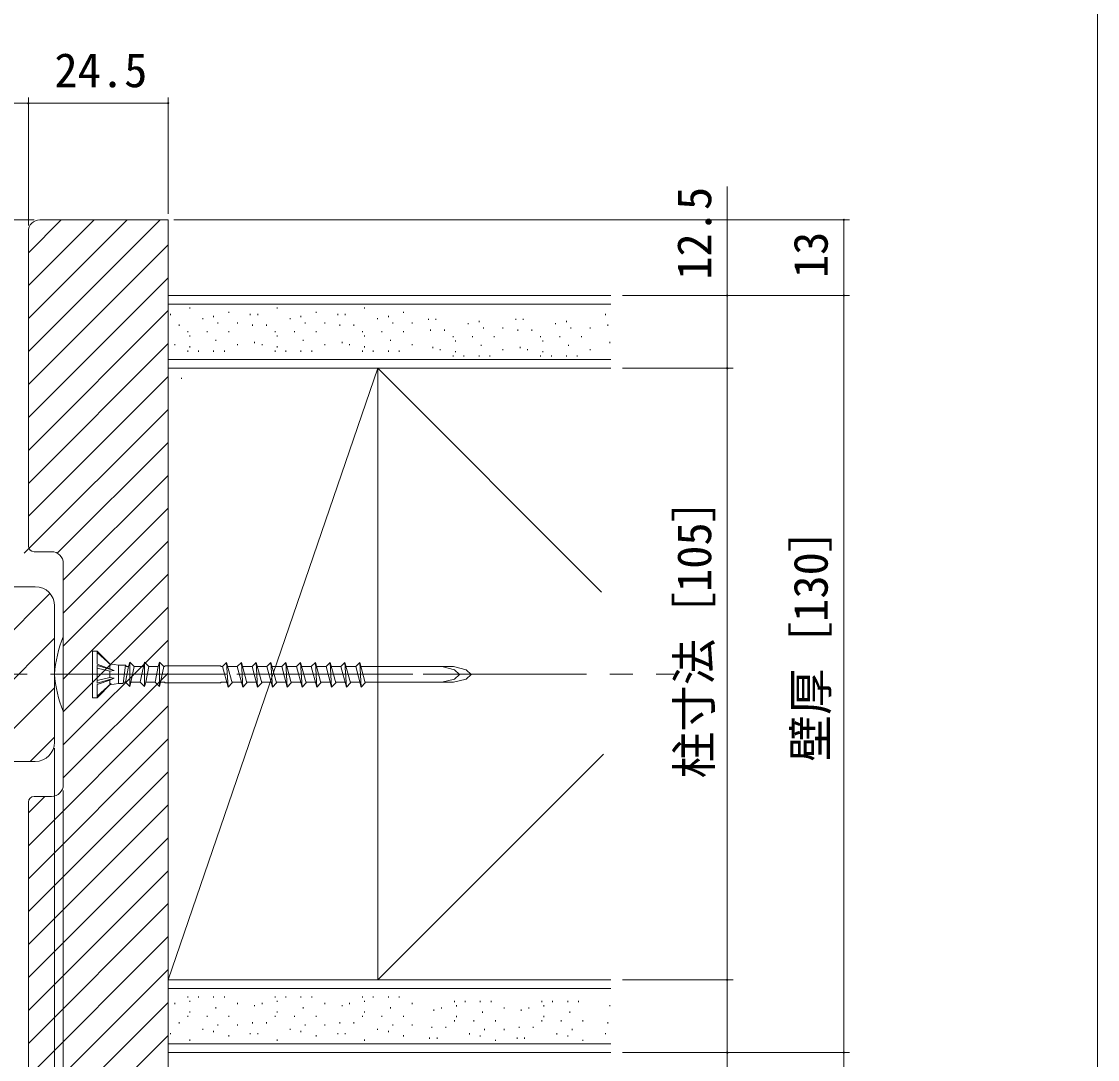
# Model space of a CAD drawing. Units: millimetres, scale not verified. Extents: x -1188 to -198, y -840 to 760.
# Drawn here: x -382.7 to -198, y -574 to -395.8 of the extents above; entities that cross this region are included whole.
import ezdxf
from ezdxf.enums import TextEntityAlignment as Align

# ---------------------------------------------------------------- set-up
doc = ezdxf.new("R2010")
doc.units = ezdxf.units.MM
doc.header["$LTSCALE"] = 4
doc.linetypes.add('CHAIN1', pattern=[8, 5, -1, 1, -1])
for name, color, linetype, lineweight in [('0-2_YKK_ZWAK', 7, 'Continuous', 9), ('0-3_YKK_D', 6, 'Continuous', 9), ('0-5_YKK_12', 2, 'Continuous', 9), ('0-7_YSS_K', 3, 'Continuous', 9), ('0-8_YKK_13', 4, 'Continuous', 9)]:
    doc.layers.add(name, color=color, linetype=linetype, lineweight=lineweight)
doc.styles.add('ＭＳ ゴシック', font='')
doc.styles.get('ＭＳ ゴシック').set_extended_font_data('MS Gothic')

msp = doc.modelspace()

# ---------------------------------------------------------------- linework, layer by layer
at = {"layer": '0-2_YKK_ZWAK'}
msp.add_line((-198, 720), (-198, -840), dxfattribs=at)
at = {"layer": '0-3_YKK_D'}
for p, q in [((-381.557, -409.82), (-503.557, -409.82)), ((-381.557, -430.82), (-381.557, -408.82)), ((-381.557, -430.82), (-381.557, -408.82)), ((-357.557, -409.82), (-381.557, -409.82)), ((-357.557, -428.82), (-357.557, -408.82)), ((-261.557, -442.82), (-261.557, -424.08)), ((-380.557, -429.82), (-442.557, -429.82)), ((-380.557, -429.82), (-422.557, -429.82)), ((-356.557, -429.82), (-240.557, -429.82)), ((-241.557, -429.82), (-241.557, -442.82)), ((-279.557, -442.82), (-240.557, -442.82)), ((-279.557, -442.82), (-260.557, -442.82)), ((-279.557, -442.82), (-240.557, -442.82)), ((-261.557, -455.32), (-261.557, -442.82)), ((-241.557, -442.82), (-241.557, -572.82)), ((-279.557, -455.32), (-260.557, -455.32)), ((-279.46, -455.32), (-260.557, -455.32)), ((-261.557, -455.32), (-261.557, -560.32)), ((-377.057, -520.52), (-377.057, -606.82)), ((-375.557, -527.82), (-375.557, -646.82)), ((-279.557, -560.32), (-260.557, -560.32)), ((-279.46, -560.32), (-260.557, -560.32)), ((-261.557, -560.32), (-261.557, -572.82)), ((-279.557, -572.82), (-240.557, -572.82)), ((-279.557, -572.82), (-260.557, -572.82)), ((-279.557, -572.82), (-240.557, -572.82)), ((-261.557, -572.82), (-261.557, -591.56)), ((-241.557, -585.82), (-241.557, -572.82))]:
    msp.add_line(p, q, dxfattribs=at)
for centre, start, end in [((-381.557, -409.82), 0, 180), ((-381.557, -409.82), 0, 180), ((-381.557, -409.82), 180, 0), ((-381.557, -409.82), 180, 0), ((-357.557, -409.82), 0, 180), ((-357.557, -409.82), 180, 0), ((-241.557, -429.82), 90, 270), ((-241.557, -429.82), 270, 90), ((-261.557, -442.82), 90, 270), ((-261.557, -442.82), 270, 90), ((-241.557, -442.82), 90, 270), ((-241.557, -442.82), 90, 270), ((-241.557, -442.82), 270, 90), ((-241.557, -442.82), 270, 90), ((-261.557, -455.32), 90, 270), ((-261.557, -455.32), 90, 270), ((-261.557, -455.32), 270, 90), ((-261.557, -455.32), 270, 90), ((-261.557, -560.32), 90, 270), ((-261.557, -560.32), 90, 270), ((-261.557, -560.32), 270, 90), ((-261.557, -560.32), 270, 90), ((-261.557, -572.82), 90, 270), ((-261.557, -572.82), 270, 90), ((-241.557, -572.82), 90, 270), ((-241.557, -572.82), 90, 270), ((-241.557, -572.82), 270, 90), ((-241.557, -572.82), 270, 90)]:
    msp.add_arc(centre, 0.106, start, end, dxfattribs=at)
at = {"layer": '0-5_YKK_12'}
for p, q in [((-474.305, -492.82), (-380.357, -492.82)), ((-406.684, -522.82), (-377.844, -493.981)), ((-377.057, -519.52), (-377.057, -496.12)), ((-398.199, -522.82), (-377.057, -501.678)), ((-389.713, -522.82), (-377.057, -510.164)), ((-381.228, -522.82), (-377.057, -518.649)), ((-474.305, -522.82), (-380.357, -522.82))]:
    msp.add_line(p, q, dxfattribs=at)
at = {"layer": '0-5_YKK_12', "linetype": 'CHAIN1'}
msp.add_line((-753.745, -507.82), (-270.674, -507.82), dxfattribs=at)
at = {"layer": '0-5_YKK_12'}
for centre, start, end in [((-380.357, -496.12), 0, 90), ((-380.357, -519.52), 270, 0)]:
    msp.add_arc(centre, 3.3, start, end, dxfattribs=at)
at = {"layer": '0-7_YSS_K'}
for p, q in [((-381.557, -452.448), (-358.929, -429.82)), ((-381.557, -446.791), (-364.586, -429.82)), ((-381.557, -441.134), (-370.243, -429.82)), ((-381.557, -435.477), (-375.9, -429.82)), ((-357.557, -429.82), (-379.557, -429.82)), ((-357.557, -454.82), (-357.557, -429.82)), ((-381.557, -431.82), (-381.557, -485.82)), ((-381.557, -458.105), (-357.557, -434.105)), ((-381.557, -463.761), (-357.557, -439.761)), ((-357.557, -442.82), (-357.557, -455.32)), ((-281.557, -442.82), (-357.557, -442.82)), ((-357.557, -444.32), (-281.557, -444.32)), ((-353.823, -444.859), (-353.823, -445.059)), ((-338.824, -444.859), (-338.824, -445.059)), ((-323.824, -444.859), (-323.824, -445.059)), ((-381.557, -469.418), (-357.557, -445.418)), ((-357.159, -445.971), (-357.159, -446.171)), ((-351.6, -446.712), (-351.6, -446.912)), ((-349.747, -446.342), (-349.747, -446.542)), ((-347.152, -445.6), (-347.152, -445.801)), ((-343.446, -445.971), (-343.446, -446.171)), ((-342.159, -445.971), (-342.159, -446.171)), ((-336.6, -446.712), (-336.6, -446.912)), ((-334.747, -446.342), (-334.747, -446.542)), ((-332.152, -445.6), (-332.152, -445.801)), ((-328.446, -445.971), (-328.446, -446.171)), ((-327.159, -445.971), (-327.159, -446.171)), ((-321.6, -446.712), (-321.6, -446.912)), ((-319.747, -446.342), (-319.747, -446.542)), ((-317.152, -445.6), (-317.152, -445.801)), ((-312.868, -446.821), (-312.868, -447.02)), ((-311.581, -446.821), (-311.581, -447.02)), ((-297.868, -446.821), (-297.868, -447.02)), ((-296.581, -446.821), (-296.581, -447.02)), ((-282.446, -445.971), (-282.446, -446.171)), ((-355.677, -447.824), (-355.677, -448.024)), ((-349.005, -447.454), (-349.005, -447.654)), ((-345.67, -447.454), (-345.67, -447.654)), ((-343.075, -447.824), (-343.075, -448.024)), ((-340.677, -447.824), (-340.677, -448.024)), ((-334.005, -447.454), (-334.005, -447.654)), ((-330.67, -447.454), (-330.67, -447.654)), ((-328.075, -447.824), (-328.075, -448.024)), ((-325.677, -447.824), (-325.677, -448.024)), ((-319.005, -447.454), (-319.005, -447.654)), ((-315.67, -447.454), (-315.67, -447.654)), ((-312.497, -448.674), (-312.497, -448.874)), ((-310.099, -448.674), (-310.099, -448.874)), ((-306.022, -447.562), (-306.022, -447.762)), ((-304.168, -447.191), (-304.168, -447.391)), ((-303.427, -448.303), (-303.427, -448.503)), ((-300.092, -448.303), (-300.092, -448.503)), ((-297.497, -448.674), (-297.497, -448.874)), ((-295.099, -448.674), (-295.099, -448.874)), ((-291.022, -447.562), (-291.022, -447.762)), ((-289.168, -447.191), (-289.168, -447.391)), ((-288.427, -448.303), (-288.427, -448.503)), ((-285.092, -448.303), (-285.092, -448.503)), ((-282.075, -447.824), (-282.075, -448.024)), ((-354.194, -448.936), (-354.194, -449.136)), ((-353.823, -449.677), (-353.823, -449.877)), ((-350.859, -448.936), (-350.859, -449.136)), ((-349.376, -450.419), (-349.376, -450.619)), ((-347.152, -448.936), (-347.152, -449.136)), ((-339.194, -448.936), (-339.194, -449.136)), ((-338.824, -449.677), (-338.824, -449.877)), ((-335.858, -448.936), (-335.858, -449.136)), ((-334.376, -450.419), (-334.376, -450.619)), ((-332.152, -448.936), (-332.152, -449.136)), ((-324.194, -448.936), (-324.194, -449.136)), ((-323.824, -449.677), (-323.824, -449.877)), ((-320.858, -448.936), (-320.858, -449.136)), ((-319.376, -450.419), (-319.376, -450.619)), ((-317.152, -448.936), (-317.152, -449.136)), ((-308.616, -449.786), (-308.616, -449.986)), ((-308.245, -450.527), (-308.245, -450.727)), ((-305.28, -449.786), (-305.28, -449.986)), ((-301.574, -449.786), (-301.574, -449.986)), ((-293.616, -449.786), (-293.616, -449.986)), ((-293.245, -450.527), (-293.245, -450.727)), ((-290.28, -449.786), (-290.28, -449.986)), ((-286.574, -449.786), (-286.574, -449.986)), ((-381.557, -475.075), (-357.557, -451.075)), ((-356.418, -451.16), (-356.418, -451.36)), ((-354.194, -452.272), (-354.194, -452.472)), ((-353.823, -451.531), (-353.823, -451.731)), ((-352.341, -452.272), (-352.341, -452.472)), ((-349.747, -452.272), (-349.747, -452.472)), ((-347.893, -452.272), (-347.893, -452.472)), ((-345.67, -451.16), (-345.67, -451.36)), ((-342.705, -450.789), (-342.705, -450.989)), ((-341.418, -451.16), (-341.418, -451.36)), ((-339.194, -452.272), (-339.194, -452.472)), ((-338.824, -451.531), (-338.824, -451.731)), ((-337.341, -452.272), (-337.341, -452.472)), ((-334.747, -452.272), (-334.747, -452.472)), ((-332.893, -452.272), (-332.893, -452.472)), ((-330.67, -451.16), (-330.67, -451.36)), ((-327.705, -450.789), (-327.705, -450.989)), ((-326.418, -451.16), (-326.418, -451.36)), ((-324.194, -452.272), (-324.194, -452.472)), ((-323.824, -451.531), (-323.824, -451.731)), ((-322.341, -452.272), (-322.341, -452.472)), ((-319.747, -452.272), (-319.747, -452.472)), ((-317.893, -452.272), (-317.893, -452.472)), ((-315.67, -451.16), (-315.67, -451.36)), ((-312.127, -451.639), (-312.127, -451.839)), ((-310.84, -452.009), (-310.84, -452.209)), ((-308.245, -452.38), (-308.245, -452.58)), ((-303.798, -451.268), (-303.798, -451.468)), ((-300.092, -452.009), (-300.092, -452.209)), ((-297.127, -451.639), (-297.127, -451.839)), ((-295.84, -452.009), (-295.84, -452.209)), ((-293.245, -452.38), (-293.245, -452.58)), ((-288.798, -451.268), (-288.798, -451.468)), ((-285.092, -452.009), (-285.092, -452.209)), ((-281.705, -450.789), (-281.705, -450.989)), ((-281.557, -453.82), (-357.557, -453.82)), ((-308.616, -453.121), (-308.616, -453.321)), ((-306.763, -453.121), (-306.763, -453.321)), ((-304.168, -453.121), (-304.168, -453.321)), ((-302.315, -453.121), (-302.315, -453.321)), ((-293.616, -453.121), (-293.616, -453.321)), ((-291.763, -453.121), (-291.763, -453.321)), ((-289.168, -453.121), (-289.168, -453.321)), ((-287.315, -453.121), (-287.315, -453.321)), ((-357.557, -560.82), (-357.557, -454.82)), ((-321.557, -455.32), (-357.557, -560.32)), ((-357.557, -455.32), (-281.557, -455.32)), ((-322.557, -455.32), (-352.557, -455.32)), ((-283.131, -493.746), (-321.557, -455.32)), ((-321.557, -455.32), (-321.557, -560.32)), ((-381.557, -480.732), (-357.557, -456.732)), ((-355.26, -456.943), (-355.26, -457.143)), ((-382.252, -487.084), (-357.557, -462.389)), ((-376.584, -487.073), (-357.557, -468.046)), ((-375.557, -491.703), (-357.557, -473.703)), ((-375.557, -497.359), (-357.557, -479.359)), ((-375.557, -503.016), (-357.557, -485.016)), ((-380.557, -486.82), (-377.557, -486.82)), ((-375.557, -488.82), (-375.557, -526.82)), ((-375.557, -508.673), (-357.557, -490.673)), ((-375.557, -514.33), (-357.557, -496.33)), ((-375.557, -519.987), (-357.557, -501.987)), ((-375.557, -525.644), (-357.557, -507.644)), ((-381.557, -537.301), (-357.557, -513.3)), ((-381.557, -542.957), (-357.557, -518.957)), ((-282.797, -521.561), (-321.557, -560.32)), ((-381.557, -548.614), (-357.557, -524.614)), ((-381.557, -531.644), (-378.733, -528.82)), ((-381.557, -529.82), (-381.557, -583.82)), ((-377.557, -528.82), (-380.557, -528.82)), ((-381.557, -554.271), (-357.557, -530.271)), ((-381.557, -559.928), (-357.557, -535.928)), ((-381.557, -565.585), (-357.557, -541.585)), ((-381.557, -571.242), (-357.557, -547.242)), ((-381.557, -576.898), (-357.557, -552.898)), ((-381.557, -582.555), (-357.557, -558.555)), ((-321.557, -560.32), (-357.557, -560.32)), ((-357.557, -572.82), (-357.557, -560.32)), ((-357.557, -560.32), (-281.557, -560.32)), ((-357.557, -585.82), (-357.557, -560.82)), ((-352.557, -560.32), (-322.557, -560.32)), ((-282.797, -560.32), (-321.557, -560.32)), ((-281.557, -561.82), (-357.557, -561.82)), ((-354.194, -563.369), (-354.194, -563.169)), ((-352.341, -563.369), (-352.341, -563.169)), ((-349.747, -563.369), (-349.747, -563.169)), ((-347.893, -563.369), (-347.893, -563.169)), ((-339.194, -563.369), (-339.194, -563.169)), ((-337.341, -563.369), (-337.341, -563.169)), ((-334.747, -563.369), (-334.747, -563.169)), ((-332.893, -563.369), (-332.893, -563.169)), ((-324.194, -563.369), (-324.194, -563.169)), ((-322.341, -563.369), (-322.341, -563.169)), ((-319.747, -563.369), (-319.747, -563.169)), ((-317.893, -563.369), (-317.893, -563.169)), ((-379.165, -585.82), (-357.557, -564.212)), ((-356.418, -564.481), (-356.418, -564.281)), ((-353.823, -564.11), (-353.823, -563.91)), ((-349.376, -565.222), (-349.376, -565.022)), ((-345.67, -564.481), (-345.67, -564.281)), ((-342.705, -564.851), (-342.705, -564.651)), ((-341.418, -564.481), (-341.418, -564.281)), ((-338.824, -564.11), (-338.824, -563.91)), ((-334.376, -565.222), (-334.376, -565.022)), ((-330.67, -564.481), (-330.67, -564.281)), ((-327.705, -564.851), (-327.705, -564.651)), ((-326.418, -564.481), (-326.418, -564.281)), ((-323.824, -564.11), (-323.824, -563.91)), ((-319.376, -565.222), (-319.376, -565.022)), ((-315.67, -564.481), (-315.67, -564.281)), ((-310.63, -565.25), (-310.63, -565.05)), ((-308.406, -564.138), (-308.406, -563.938)), ((-308.036, -564.88), (-308.036, -564.68)), ((-306.553, -564.138), (-306.553, -563.938)), ((-303.959, -564.138), (-303.959, -563.938)), ((-302.105, -564.138), (-302.105, -563.938)), ((-299.882, -565.25), (-299.882, -565.05)), ((-295.63, -565.25), (-295.63, -565.05)), ((-293.406, -564.138), (-293.406, -563.938)), ((-293.036, -564.88), (-293.036, -564.68)), ((-291.553, -564.138), (-291.553, -563.938)), ((-288.959, -564.138), (-288.959, -563.938)), ((-287.105, -564.138), (-287.105, -563.938)), ((-281.705, -564.851), (-281.705, -564.651)), ((-354.194, -566.704), (-354.194, -566.504)), ((-353.823, -565.963), (-353.823, -565.763)), ((-350.859, -566.704), (-350.859, -566.504)), ((-347.152, -566.704), (-347.152, -566.504)), ((-339.194, -566.704), (-339.194, -566.504)), ((-338.824, -565.963), (-338.824, -565.763)), ((-335.858, -566.704), (-335.858, -566.504)), ((-332.152, -566.704), (-332.152, -566.504)), ((-324.194, -566.704), (-324.194, -566.504)), ((-323.824, -565.963), (-323.824, -565.763)), ((-320.858, -566.704), (-320.858, -566.504)), ((-317.152, -566.704), (-317.152, -566.504)), ((-311.917, -565.621), (-311.917, -565.421)), ((-308.036, -566.733), (-308.036, -566.533)), ((-303.588, -565.992), (-303.588, -565.792)), ((-296.917, -565.621), (-296.917, -565.421)), ((-293.036, -566.733), (-293.036, -566.533)), ((-288.588, -565.992), (-288.588, -565.792)), ((-355.677, -567.816), (-355.677, -567.616)), ((-351.6, -568.928), (-351.6, -568.728)), ((-349.005, -568.187), (-349.005, -567.987)), ((-345.67, -568.187), (-345.67, -567.987)), ((-343.075, -567.816), (-343.075, -567.616)), ((-340.677, -567.816), (-340.677, -567.616)), ((-336.6, -568.928), (-336.6, -568.728)), ((-334.005, -568.187), (-334.005, -567.987)), ((-330.67, -568.187), (-330.67, -567.987)), ((-328.075, -567.816), (-328.075, -567.616)), ((-325.677, -567.816), (-325.677, -567.616)), ((-321.6, -568.928), (-321.6, -568.728)), ((-319.005, -568.187), (-319.005, -567.987)), ((-315.67, -568.187), (-315.67, -567.987)), ((-312.287, -568.586), (-312.287, -568.386)), ((-309.889, -568.586), (-309.889, -568.386)), ((-308.406, -567.474), (-308.406, -567.274)), ((-305.07, -567.474), (-305.07, -567.274)), ((-303.217, -568.957), (-303.217, -568.757)), ((-301.364, -567.474), (-301.364, -567.274)), ((-299.882, -568.957), (-299.882, -568.757)), ((-297.287, -568.586), (-297.287, -568.386)), ((-294.889, -568.586), (-294.889, -568.386)), ((-293.406, -567.474), (-293.406, -567.274)), ((-290.071, -567.474), (-290.071, -567.274)), ((-288.217, -568.957), (-288.217, -568.757)), ((-286.364, -567.474), (-286.364, -567.274)), ((-282.075, -567.816), (-282.075, -567.616)), ((-373.508, -585.82), (-357.557, -569.869)), ((-357.159, -569.669), (-357.159, -569.469)), ((-353.823, -570.781), (-353.823, -570.581)), ((-349.747, -569.299), (-349.747, -569.099)), ((-347.152, -570.04), (-347.152, -569.84)), ((-343.446, -569.669), (-343.446, -569.469)), ((-342.159, -569.669), (-342.159, -569.469)), ((-338.824, -570.781), (-338.824, -570.581)), ((-334.747, -569.299), (-334.747, -569.099)), ((-332.152, -570.04), (-332.152, -569.84)), ((-328.446, -569.669), (-328.446, -569.469)), ((-327.159, -569.669), (-327.159, -569.469)), ((-323.824, -570.781), (-323.824, -570.581)), ((-319.747, -569.299), (-319.747, -569.099)), ((-317.152, -570.04), (-317.152, -569.84)), ((-312.658, -570.439), (-312.658, -570.239)), ((-311.371, -570.439), (-311.371, -570.239)), ((-305.812, -569.698), (-305.812, -569.498)), ((-303.959, -570.068), (-303.959, -569.869)), ((-301.364, -570.81), (-301.364, -570.61)), ((-297.658, -570.439), (-297.658, -570.239)), ((-296.371, -570.439), (-296.371, -570.239)), ((-290.812, -569.698), (-290.812, -569.498)), ((-288.959, -570.068), (-288.959, -569.869)), ((-286.364, -570.81), (-286.364, -570.61)), ((-282.446, -569.669), (-282.446, -569.469)), ((-357.557, -571.32), (-281.557, -571.32)), ((-281.557, -572.82), (-357.557, -572.82))]:
    msp.add_line(p, q, dxfattribs=at)
for points in [[(-321.557, -455.32), (-357.557, -455.32), (-357.557, -560.32)], [(-282.797, -455.32), (-321.557, -455.32), (-321.557, -560.32)]]:
    msp.add_lwpolyline(points, dxfattribs=at)
for centre, radius, start, end in [((-379.557, -431.82), 2, 90, 179.99998), ((-380.557, -485.82), 1, 180, 269.99998), ((-377.557, -488.82), 2, 0, 89.99998), ((-377.557, -526.82), 2, 270, 359.99998), ((-380.557, -529.82), 1, 90, 179.99998)]:
    msp.add_arc(centre, radius, start, end, dxfattribs=at)
at = {"layer": '0-8_YKK_13'}
for p, q in [((-370.557, -503.88), (-369.757, -503.88)), ((-370.557, -503.88), (-370.557, -511.88)), ((-367.332, -506.305), (-369.757, -503.88)), ((-369.757, -503.88), (-369.757, -506.144)), ((-367.332, -506.305), (-369.757, -504.122)), ((-369.757, -506.144), (-367.557, -506.9)), ((-367.557, -506.08), (-366.057, -506.305)), ((-367.557, -506.08), (-367.557, -506.9)), ((-364.338, -506.53), (-364.137, -505.78)), ((-364.137, -505.78), (-364.137, -509.98)), ((-363.387, -506.53), (-364.137, -505.78)), ((-361.798, -506.53), (-361.597, -505.78)), ((-361.597, -505.78), (-361.597, -509.98)), ((-360.847, -506.53), (-361.597, -505.78)), ((-359.258, -506.53), (-359.057, -505.78)), ((-359.057, -505.78), (-359.057, -509.98)), ((-358.307, -506.53), (-359.057, -505.78)), ((-348.217, -506.53), (-347.517, -505.83)), ((-347.517, -505.83), (-347.272, -510.055)), ((-347.517, -505.83), (-346.572, -509.355)), ((-345.677, -506.53), (-344.977, -505.83)), ((-344.977, -505.83), (-344.732, -510.055)), ((-344.977, -505.83), (-344.032, -509.355)), ((-343.137, -506.53), (-342.437, -505.83)), ((-342.437, -505.83), (-342.192, -510.055)), ((-342.437, -505.83), (-341.492, -509.355)), ((-340.597, -506.53), (-339.897, -505.83)), ((-339.897, -505.83), (-339.652, -510.055)), ((-339.897, -505.83), (-338.952, -509.355)), ((-338.057, -506.53), (-337.357, -505.83)), ((-337.357, -505.83), (-337.112, -510.055)), ((-337.357, -505.83), (-336.412, -509.355)), ((-335.517, -506.53), (-334.817, -505.83)), ((-334.572, -510.055), (-334.817, -505.83)), ((-334.817, -505.83), (-333.872, -509.355)), ((-332.977, -506.53), (-332.277, -505.83)), ((-332.277, -505.83), (-332.032, -510.055)), ((-332.277, -505.83), (-331.332, -509.355)), ((-330.437, -506.53), (-329.737, -505.83)), ((-329.492, -510.055), (-329.737, -505.83)), ((-329.737, -505.83), (-328.792, -509.355)), ((-327.897, -506.53), (-327.197, -505.83)), ((-327.197, -505.83), (-326.952, -510.055)), ((-327.197, -505.83), (-326.252, -509.355)), ((-325.357, -506.53), (-324.657, -505.83)), ((-324.412, -510.055), (-324.657, -505.83)), ((-324.657, -505.83), (-323.712, -509.355)), ((-369.757, -506.375), (-366.844, -507.208)), ((-369.757, -506.375), (-369.757, -509.386)), ((-367.557, -507.323), (-369.757, -506.832)), ((-367.557, -506.9), (-366.844, -507.208)), ((-367.557, -507.323), (-366.844, -507.208)), ((-367.557, -507.323), (-367.557, -508.459)), ((-367.557, -507.323), (-367.557, -508.438)), ((-366.057, -506.305), (-364.897, -506.305)), ((-366.057, -506.305), (-366.057, -509.455)), ((-364.897, -506.305), (-365.286, -509.455)), ((-364.677, -506.53), (-364.902, -506.305)), ((-364.338, -506.53), (-364.887, -509.23)), ((-364.677, -506.53), (-364.338, -506.53)), ((-363.387, -506.53), (-363.936, -509.23)), ((-363.387, -506.53), (-361.798, -506.53)), ((-361.798, -506.53), (-362.347, -509.23)), ((-360.847, -506.53), (-361.396, -509.23)), ((-360.847, -506.53), (-359.258, -506.53)), ((-359.258, -506.53), (-359.807, -509.23)), ((-358.307, -506.53), (-358.856, -509.23)), ((-358.307, -506.53), (-358.182, -506.53)), ((-358.182, -506.53), (-358.057, -506.405)), ((-348.557, -506.405), (-358.057, -506.405)), ((-348.432, -506.53), (-348.557, -506.405)), ((-348.432, -506.53), (-348.217, -506.53)), ((-348.217, -506.53), (-347.272, -510.055)), ((-347.329, -506.53), (-345.677, -506.53)), ((-345.677, -506.53), (-344.732, -510.055)), ((-344.757, -506.53), (-343.137, -506.53)), ((-343.137, -506.53), (-342.192, -510.055)), ((-342.217, -506.53), (-340.597, -506.53)), ((-340.597, -506.53), (-339.652, -510.055)), ((-339.677, -506.53), (-338.057, -506.53)), ((-338.057, -506.53), (-337.112, -510.055)), ((-337.137, -506.53), (-335.517, -506.53)), ((-335.517, -506.53), (-334.572, -510.055)), ((-334.597, -506.53), (-332.977, -506.53)), ((-332.977, -506.53), (-332.032, -510.055)), ((-332.057, -506.53), (-330.437, -506.53)), ((-330.437, -506.53), (-329.492, -510.055)), ((-329.517, -506.53), (-327.897, -506.53)), ((-327.897, -506.53), (-326.952, -510.055)), ((-326.977, -506.53), (-325.357, -506.53)), ((-325.357, -506.53), (-324.412, -510.055)), ((-324.469, -506.53), (-308.542, -506.53)), ((-367.557, -508.438), (-369.757, -508.929)), ((-369.757, -509.386), (-366.844, -508.553)), ((-369.757, -509.617), (-367.557, -508.861)), ((-367.332, -509.455), (-369.757, -511.639)), ((-367.332, -509.455), (-369.757, -511.88)), ((-369.757, -509.617), (-369.757, -511.88)), ((-367.557, -508.438), (-366.844, -508.553)), ((-367.557, -508.861), (-366.844, -508.553)), ((-367.557, -508.861), (-367.557, -509.68)), ((-367.557, -509.68), (-366.057, -509.455)), ((-366.057, -509.455), (-365.286, -509.455)), ((-365.226, -509.23), (-365.286, -509.455)), ((-365.226, -509.23), (-364.887, -509.23)), ((-364.887, -509.23), (-364.137, -509.98)), ((-363.936, -509.23), (-364.137, -509.98)), ((-363.936, -509.23), (-362.347, -509.23)), ((-362.347, -509.23), (-361.597, -509.98)), ((-361.396, -509.23), (-361.597, -509.98)), ((-361.396, -509.23), (-359.807, -509.23)), ((-359.807, -509.23), (-359.057, -509.98)), ((-358.856, -509.23), (-359.057, -509.98)), ((-358.856, -509.23), (-358.182, -509.23)), ((-358.182, -509.23), (-358.057, -509.355)), ((-358.057, -509.355), (-348.557, -509.355)), ((-348.432, -509.23), (-348.557, -509.355)), ((-348.432, -509.23), (-347.493, -509.23)), ((-346.572, -509.355), (-347.272, -510.055)), ((-346.606, -509.23), (-344.953, -509.23)), ((-344.032, -509.355), (-344.732, -510.055)), ((-344.066, -509.23), (-342.413, -509.23)), ((-341.492, -509.355), (-342.192, -510.055)), ((-341.526, -509.23), (-339.873, -509.23)), ((-338.952, -509.355), (-339.652, -510.055)), ((-338.986, -509.23), (-337.333, -509.23)), ((-336.412, -509.355), (-337.112, -510.055)), ((-336.446, -509.23), (-334.793, -509.23)), ((-333.872, -509.355), (-334.572, -510.055)), ((-333.906, -509.23), (-332.253, -509.23)), ((-331.332, -509.355), (-332.032, -510.055)), ((-331.366, -509.23), (-329.713, -509.23)), ((-328.792, -509.355), (-329.492, -510.055)), ((-328.826, -509.23), (-327.173, -509.23)), ((-326.252, -509.355), (-326.952, -510.055)), ((-326.286, -509.23), (-324.633, -509.23)), ((-323.712, -509.355), (-324.412, -510.055)), ((-323.746, -509.23), (-308.542, -509.23)), ((-370.557, -511.88), (-369.757, -511.88))]:
    msp.add_line(p, q, dxfattribs=at)
at = {"layer": '0-8_YKK_13', "linetype": 'CHAIN1'}
msp.add_line((-375.557, -507.82), (-298.904, -507.82), dxfattribs=at)
at = {"layer": '0-8_YKK_13'}
for points in [[(-310.542, -509.23), (-308.369, -508.686), (-307.557, -507.88), (-308.369, -507.074), (-310.542, -506.53)], [(-308.542, -509.23), (-306.369, -508.686), (-305.557, -507.88), (-306.369, -507.074), (-308.542, -506.53)]]:
    msp.add_lwpolyline(points, dxfattribs=at)
for centre, start, end in [((-357.099, -509.122), 157.35072, 176.26804), ((-357.099, -506.518), 183.73195, 202.64926)]:
    msp.add_arc(centre, 20, start, end, dxfattribs=at)

# ---------------------------------------------------------------- texts
at = {"layer": '0-3_YKK_D', "color": 4, "style": 'ＭＳ ゴシック'}
msp.add_text('24.5', height=5.865, dxfattribs=at).set_placement((-377.077, -408.82), align=Align.BOTTOM_LEFT)
for s, p in [('12.5', (-262.557, -440.12)), ('13', (-242.557, -439.84)), ('柱寸法［105］', (-262.557, -525.74)), ('壁厚［130］', (-242.557, -522.86))]:
    msp.add_text(s, height=5.865, rotation=90, dxfattribs=at).set_placement(p, align=Align.BOTTOM_LEFT)

doc.saveas('drawing.dxf')
